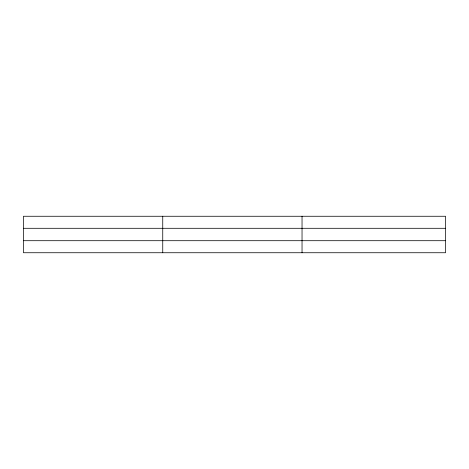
<?xml version="1.0" encoding="UTF-8"?>
<svg xmlns="http://www.w3.org/2000/svg" width="469" height="469" viewBox="0 0 469 469"><rect width="100%" height="100%" fill="white"/><g stroke="black" fill="none" stroke-linecap="round" stroke-linejoin="round"><path stroke-width="0.7" d="M162.743 216.262L162.743 252.738M302.036 216.262L302.036 252.738M445.55 228.297L445.55 216.262L23.45 216.262L23.45 252.738L445.55 252.738L445.55 228.297L23.45 228.297M23.45 240.703L445.55 240.703"/></g></svg>
